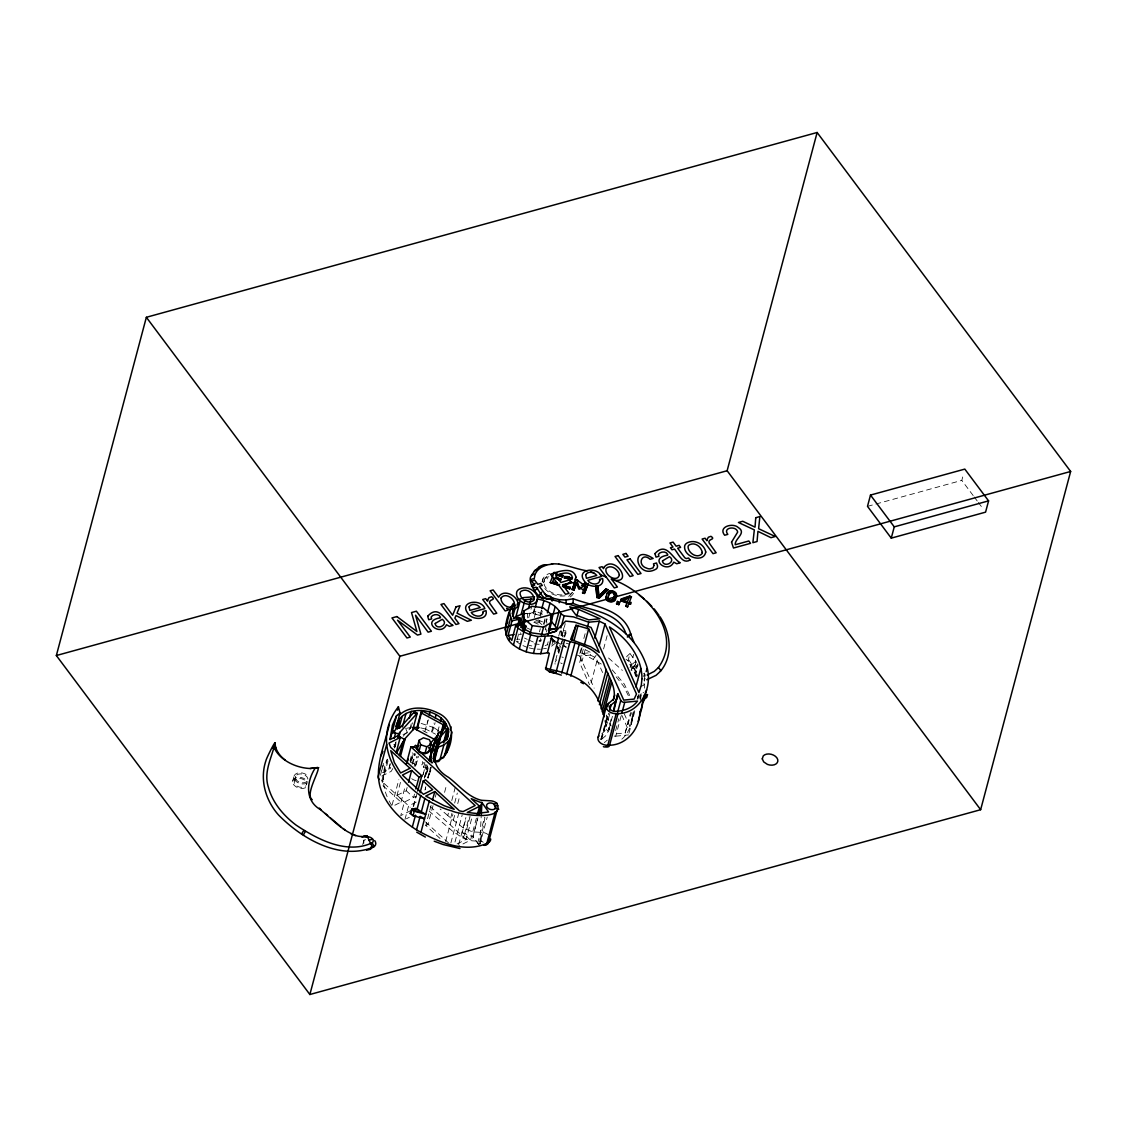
<?xml version="1.0" encoding="UTF-8"?>
<svg xmlns="http://www.w3.org/2000/svg" width="1127" height="1127" viewBox="0 0 1127 1127"><rect width="100%" height="100%" fill="white"/><g stroke="black" fill="none" stroke-linecap="round" stroke-linejoin="round"><path stroke-width="0.75" stroke-dasharray="5 3.75" d="M425.457 789.492L425.485 787.435M427.711 767.431L423.597 767.163A3.874 2.634 14.9 0 0 422.188 765.177L422.583 761.514M551.314 637.502L554.893 641.235L555.019 643.292L553.089 641.122M387.11 796.676C382.025 784.899 382.109 771.079 387.139 759.316M363.796 843.405L363.936 840.122L366.684 839.46M479.736 844.095L481.201 816.385M473.016 836.516L473.058 835.741M631.669 721.308L632.346 714.898M621.822 739.213C629.5 732.733 632.289 722.308 632.937 712.63M640.545 700.36L641.235 693.697L643.728 692.513M629.754 664.366L635.755 674.439L637.713 662.69L633.501 666.325L632.782 669.015L636.994 665.381L635.755 674.439L637.995 680.469M562.655 638.896L561.936 642.869L559.034 647.518L555.118 662.197A6.353 4.409 42.2 0 0 555.005 662.803M484.92 817.554L479.961 844.165L487.244 817.061M390.21 763.486L388.773 769.586L382.518 772.713M394.351 748.089L395.802 741.989M478.679 844.447L473.002 836.361L477.918 817.751M292.626 781.504L293.823 776.996M294.401 780.856L295.612 776.334M307.248 781.884L306.445 784.899A6.368 4.325 14.9 0 0 299.416 778.391A6.368 4.325 14.9 0 0 295.26 784.646A6.368 4.325 14.9 0 0 305.811 785.857M380.405 775.277L383.56 763.43M381.856 770.121L383.659 763.345M362.739 844.63L363.936 840.122M387.519 759.189L381.673 781.194L410.172 807.256M388.04 760.824L381.729 784.519L400.987 802.128L393.182 806.044M394.267 747.398L395.619 742.327M396.042 741.693L395.14 745.074L392.689 743.778M390.125 764.5L388.773 769.586L389.815 770.544L390.717 767.163M394.619 747.581L395.971 742.496M395.07 747.229L395.971 743.848M409.946 728.732L411.749 721.956M403.114 736.269L411.017 727.549L412.369 722.463M392.069 805.143L398.831 779.743M410.876 810.567L400.747 815.638L404.354 802.1L397 795.38L400.606 781.828M409.974 760.964L412.228 752.498M410.355 761.965L412.609 753.498M413.257 753.738L411.003 762.204L416.539 765.177L415.454 766.318L418.582 756.935M400.987 802.128L405.044 786.9M412.045 764.092L414.75 753.935M412.75 764.036L415.454 753.878M397 795.38L406.255 790.731L407.157 787.35M414.116 766.487L416.807 756.33M415.454 766.318L418.145 756.161M424.907 731.395L427.851 720.533M428.302 719.815L425.682 729.084L435.557 734.184M404.959 819.484L408.566 805.946L416.272 802.072M414.511 794.07L413.609 797.465L406.255 790.731M431.641 731.564L433.895 723.097M438.488 730.733L433.796 727.591L435.107 722.703M413.229 806.453L415.919 796.296L404.354 802.1M423.597 767.417L424.949 762.331M413.665 806.242L416.821 794.38M423.062 774.7L425.752 764.543M424.47 777.489L427.626 765.642M424.372 778.292L427.415 766.839M424.978 776.968L427.584 767.149M427.964 767.163L425.781 775.348L429.077 767.445M427.203 771.741L428.105 768.346M437.755 731.662L439.558 724.9M427.682 777.841L430.331 767.867M430.88 767.135L427.964 777.869L431.204 767.29M424.935 790.041L425.837 786.646M428.091 778.179L430.796 768.022M440.023 838.446L425.767 825.415L431.176 805.101M433.036 805.636L428.091 824.26L425.767 825.415M435.29 797.169L436.642 792.098M444.573 792.351L446.785 784.026M488.385 834.811A7.959 5.41 14.9 0 0 482.835 832.459L473.565 831.923A12.327 8.382 14.9 0 1 471.79 831.571L463.394 827.979L453.322 820.231L447.771 815.525L448.659 812.201M451.758 800.55L455.745 785.589M450.687 818.005L452.012 813.018M454.674 803.044L457.323 793.056M445.658 841.503L452.871 814.412M453.322 820.231L455.097 813.581M457.745 803.593L459.957 795.282M450.87 842.982L458.971 812.511M454.984 842.052L462.183 814.976M458.675 844.63L465.902 817.554M462.183 832.515L473.565 837.15L470.537 840.15L462.183 832.515L466.254 817.286M464.62 833.867L469.128 816.948M470.072 816.469L466.522 829.782A6.382 1.127 -65.6 0 1 462.76 837.967L452.448 831.12L429.274 811.271M517.011 640.051L519.181 631.909M457.097 843.926L466.141 839.404L472.002 817.385M528.746 617.695L531.775 606.284M476.397 818.146L470.537 840.15L458.224 846.321M477.496 819.132L473.002 836.361M534.311 608.693L532.958 613.764L540.242 615.412L541.594 610.327M525.689 613.468L533.578 613.736L534.888 608.848M543.031 578.686L542.129 582.067A16.708 11.355 14.9 0 1 548.919 576.714M534.268 617.582L535.959 611.271L542.96 614.426M544.524 579.222L543.623 582.603A15.116 10.27 14.9 0 1 547.722 578.588M477.721 843.052L484.497 817.653M541.354 610.299L540.058 615.201L533.578 613.736M541.946 624.626L539.227 622.4L540.96 615.877M541.397 614.243L542.27 610.989M539.453 631.853L540.298 628.697M544.919 618.864L543.665 623.597L535.255 619.794M543.876 624.837L545.609 618.314M540.551 638.502L539.692 641.77L542.312 640.221M545.214 629.697L546.482 624.964M547.313 645.024L548.173 641.77M552.019 644.545L552.892 641.291M558.71 636.079L560.006 631.176M560.95 635.276L561.824 632.008L560.302 629.289M561.809 635.769L560.274 630.514L565.782 630.824L565.951 635.896L561.809 635.769L563.979 627.626M562.091 635.543L565.247 623.696M558.879 653.435A6.396 4.607 -0.6 0 1 558.964 652.237L562.021 640.826M564.078 637.22L565.782 630.824M565.007 636.234L565.853 633.036L564.007 632.81L564.881 635.769M581.138 648.673L579.785 653.745L590.999 652.646L585.04 649.603M583.842 638.516L586.096 630.049M581.997 647.616L579.743 656.083L594.14 688.132M583.237 649.18L579.63 662.718L589.506 684.709M585.223 649.42L582.067 661.267L578.531 660.042M577.278 655.097L579.743 656.083L590.266 655.041L591.168 651.645M591.111 682.892L597.423 659.196M603.593 648.969L607.199 635.431M601.057 738.748L607.368 715.053M601.071 739.706L608.425 713.842M601.663 739.242L608.791 713.546M609.89 713.461L605.1 730.352A12.327 8.382 14.9 0 1 604.368 731.395L601.846 733.677M602.043 738.932L606.523 735.072A15.454 10.509 14.9 0 0 607.439 733.762L611.961 715.8M608.876 729.648L612.482 716.11M633.811 668.536L628.049 660.746L629.979 653.533L635.727 661.324L632.332 664.169L631.613 666.874L633.811 668.536L638.107 676.397M630.12 667.691L630.937 664.634M632.853 657.421L633.67 654.364M615.638 730.578L618.793 718.73M614.116 736.044A3.184 2.169 14.9 0 0 615.736 736.185L621.146 715.87M635.064 673.002L635.36 671.875M616.469 733.79L625.161 732.93L630.557 712.616M625.161 732.93L631.514 712.63M624.175 713.659L629.923 726.464L633.98 711.236M637.135 699.388L638.939 692.612M632.275 719.054L634.529 710.588M637.685 698.74L638.586 695.359M628.979 733.226L634.825 711.222M644.137 675.918L644.433 674.791M640.206 694.091L638.586 700.191L637.783 696.373M645.377 674.679L643.756 680.778L644.968 691.922M644.32 681.187L645.038 678.482L643.644 681.201M641.235 693.697L640.333 698.233L641.052 695.528M973.179 495.57L961.81 480.384L963.529 473.932M636.487 661.704L634.529 666.339A12.327 8.382 14.9 0 1 633.811 667.381L631.275 669.663M426.908 764.627L422.16 776.63M429.204 774.643L430.824 770.459M545.933 622.076L547.201 618.991M410.538 762.204L414.37 753.47M629.923 726.464L630.655 724.943M638.234 664.747L637.995 665.212A15.384 10.453 14.9 0 1 637.093 666.522L632.233 670.678L630.937 670.156M392.816 768.529L391.196 771.347L379.954 776.982M634.783 665.789L631.275 669.255M555.118 662.197L556.583 659.858M393.717 746.694L395.492 743.919M421.681 764.895L423.949 762.387M629.979 653.533L626.668 656.52L636.473 671.748M607.298 740.157L606.227 741.059M551.582 646.18L555.512 643.052M605.636 741.524L604.297 742.594M640.84 686.625L644.559 684.596M553.301 641.587L554.991 640.685M406.41 818.766L409.298 817.314M545.172 645.686L547.891 644.461M407.664 732.635L403.17 734.48A6.396 3.874 60 0 1 402.593 733.945M535.959 611.271L527.267 614.511L527.774 617.92M538.847 640.967L541.749 639.882M867.494 506.361L874.228 504.502M875.918 504.037L961.81 480.384M516.8 641.643L518.335 641.404M524.125 613.947L527.126 613.468M543.439 648.772L546.44 648.293M406.664 728.239L411.017 727.549M615.736 736.185L628.528 734.917M516.814 639.234L518.082 639.15A6.1 4.142 14.9 0 1 519.885 639.333M518.195 634.191L521.294 634.515L520.139 632.106M539.171 644.362L531.324 643.644M537.213 649.11L540.439 649.251M462.76 837.981L469.593 840.291A18.595 12.636 14.9 0 0 472.283 840.827L481.694 841.418A1.536 1.042 14.9 0 1 483.159 842.404M534.367 621.78L539.227 622.4M529.042 645.391L531.831 645.954M529.126 647.884L533.973 648.983M421.16 723.393L433.796 727.591M420.751 727.901L425.597 729M566.177 643.207L569.417 644.179M553.977 641.178L562.246 643.672M555.879 642.517L560.64 643.954M562.373 645.813L566.656 647.109M522.97 645.602L527.506 647.532M537.959 619.822L545.13 623.048M533.846 622.245L538.227 624.217M525.915 627.514L530.296 629.486M524.478 638.065L527.337 639.347M528.774 639.995L534.508 642.587M590.266 655.041L596 657.83L603.142 673.749M581.673 652.942L601.917 664.423M422.822 730.592L427.175 732.93M524.294 640.939L525.281 641.531M516.575 641.686L521.463 644.968M558.133 648.898L559.344 650.138M625.95 659.21L628.049 660.746M608.552 657.999L622.372 670.396M447.771 815.525L440.136 808.975M430.176 806.509L466.141 839.404M425.513 821.907L449.166 843.531M612.243 669.889L624.358 684.159L630.514 697.261M616.159 676.848L623.752 686.428L628.824 696.613M551.202 638.079L554.78 641.812M551.173 638.615L555.498 643.278M550.173 638.248L555.287 643.672M479.651 845.828L475.791 840.333M974.207 496.965L977.306 501.106M978.349 502.487L983.519 509.39M562.796 643.362L565.867 647.476M558.09 648.814L559.217 649.899L556.851 645.644M559.513 644.954L560.992 647.616M556.414 645.391L558.851 649.772M389.125 800.917L391.999 806.073M621.738 715.124L627.457 727.859M606.213 714.997L611.186 726.056M608.805 727.648L609.989 730.296M606.974 715.913L610.327 725.351M604.819 720.688L606.241 726.704A6.382 4.663 7.1 0 0 608.439 731.296M605.41 720.9L606.256 727.972M561.824 632.008L562.894 637.572M557.907 646.687L558.992 652.237M557.809 647.842L559.006 654.04M546.215 618.765L546.905 623.372M546.003 629.035L546.44 632.022M635.6 660.126L635.783 662.761M643.644 673.34A4.776 3.24 14.9 0 1 643.672 676.651M636.304 676.355A4.776 3.24 14.9 0 1 638.347 671.1M572.601 592.365A16.708 11.355 14.9 0 1 569.868 594.309M565.078 595.817A16.708 11.355 14.9 0 1 544.186 587.66M542.312 581.56A16.708 11.355 14.9 0 1 549.821 573.333M637.023 676.763A4.832 3.282 14.9 0 1 635.797 676.721M644.419 673.073A4.776 3.24 14.9 0 1 643.982 675.524M636.614 675.228A4.776 3.24 14.9 0 1 638.643 669.973M562.007 594.943A15.116 10.27 14.9 0 1 545.581 587.336A15.116 10.27 14.9 0 1 548.61 575.207M573.488 593.253A16.708 11.355 14.9 0 1 568.966 597.69M571.995 592.717A15.116 10.27 14.9 0 1 567.895 596.732M596.084 655.266A6.368 1.719 -60.1 0 1 593.394 658.915M563.289 657.435A6.396 4.607 -0.6 0 1 561.767 656.928M562.162 663.704A6.396 4.677 21.2 0 1 560.697 662.915M555.076 664.141A6.353 4.409 42.2 0 1 555.005 663.465M600.381 739.481A6.368 4.17 51.5 0 1 600.071 738.748M407.256 732.029A6.396 3.057 74.6 0 1 405.762 728.281M412.172 724.083A6.396 2.029 86.8 0 1 412.426 722.759M433.81 727.577A6.396 1.55 -61.7 0 1 430.768 733.874M481.116 841.39A6.368 1.451 -87.7 0 1 481.454 832.402M383.307 781.279A6.368 4.564 -3.8 0 1 381.729 780.955M416.159 780.546A6.368 4.325 14.9 0 1 411.721 778.658M307.009 781.349A6.368 4.325 14.9 0 1 296.471 780.123A6.368 4.325 14.9 0 1 300.613 773.869A6.368 4.325 14.9 0 1 307.643 780.377M306.868 783.18A7.959 5.41 14.9 0 1 295.387 780.814A7.959 5.41 14.9 0 1 297.486 773.122A7.959 5.41 14.9 0 1 308.587 776.827M305.656 787.688A7.959 5.41 14.9 0 1 294.189 785.322A7.959 5.41 14.9 0 1 296.274 777.63A7.959 5.41 14.9 0 1 307.389 781.335"/><path stroke-width="1.5" d="M544.341 593.915L553.019 598.24L559.513 599.705L559.231 602.706M406.41 763.74L410.918 746.821L414.412 746.736L432.148 762.951C427.964 752.498 435.191 741.946 438.685 732.311L442.108 731.634C433.444 748.849 428.485 765.768 448.546 777.376C458.816 785.11 467.423 796.366 480.201 799.973A12.327 8.382 14.9 0 0 481.976 800.325L491.245 800.86A7.959 5.41 14.9 0 1 496.796 803.213C506.291 822.513 458.013 814.187 451.857 810.905C409.059 799.17 364.599 750.188 398.409 706.756L400 712.954L395.507 729.887L392.013 732.677L398.676 733.691L417.173 713.264L414.454 711.799L399.648 728.141L395.971 726.211C403.959 698.036 456.787 710.912 447.109 739.397M351.723 833.712C341.242 829.402 330.253 817.526 320.364 809.566C304.445 800.395 306.614 781.18 315.335 767.881L310.08 768.501A33.683 22.892 14.9 0 1 274.41 748.187L273.438 748.328C279.778 731.353 266.226 758.415 266.028 760.373C259.449 779.264 265.451 800.409 278.552 815.004C301.839 838.756 340.1 860.859 373.544 847.067A7.959 5.41 14.9 0 0 374.713 840.573M481.299 814.652L481.933 802.523A15.454 10.509 14.9 0 1 479.708 802.086L471.227 798.677L479.567 806.298L477.313 814.765M510.01 609.622C505.741 621.132 501.219 636.53 513.447 645.01C522.914 652.434 535.691 655.52 547.44 652.688L549.356 653.294L545.609 669.128L548.666 671.128L561.288 675.129M518.462 625.555C518.49 623.47 522.576 617.568 518.138 617.511C510.221 621.062 512.292 608.326 515.955 605.002M523.999 624.738A1.592 1.085 14.9 0 0 523.449 626.753L525.661 626.274L523.787 624.668A6.1 4.142 14.9 0 0 521.984 624.471L515.687 625.724L511.785 640.39L508.094 635.459L511.996 620.794L509.559 612.947L510.151 609.608M566.332 603.762L565.979 599.973L559.513 599.705M495.612 808.397L495.641 808.073A4.776 3.24 14.9 0 1 489.231 809.017A4.776 3.24 14.9 0 1 487.188 804.086A4.776 3.24 14.9 0 1 493.95 803.988L495.612 808.397L498.796 809.256L495.641 808.073M646.757 679.778L656.097 675.312L660.464 671.255L660.408 669.931L658.393 667.578L654.294 671.382L647.109 675.017M639.798 711.32C640.192 728.901 626.119 745.975 607.805 745.229A6.396 2.029 86.8 0 1 605.664 746.609M643.052 699.134L641.066 710.573L644.616 695.373M570.234 579.56L564.43 577.63L569.234 578.334L570.234 579.56L569.698 581.039M613.961 596.986C614.018 601.1 607.101 601.24 608.129 597.014L607.876 598.268M616.314 596.422L615.934 597.62C615.511 604.579 603.551 602.452 606.34 595.873L606.58 595.239C607.002 588.252 618.934 590.435 616.159 596.986L616.497 595.338M447.757 748.328C447.264 755.484 440.53 760.091 434.191 761.979L442.108 731.634M444.517 754.287A6.396 4.677 21.2 0 0 447.18 751.667C454.322 738.086 453.589 719.575 437.713 712.926C425.936 706.925 409.622 705.333 399.352 715.067M543.665 598.817C536.79 597.69 522.745 575.235 535.057 574.221L537.509 570.29L541.453 567.163L546.609 565.036C541.566 563.12 533.973 570.924 531.479 575.517M535.057 574.221L534.254 578.686L531.902 579.053L530.578 580.532M373.558 847.067A3.198 1.944 60 0 0 371.896 842.94A4.747 3.226 14.9 0 0 373.079 839.925L372.6 839.066A4.747 3.226 14.9 0 0 368.543 836.882C360.809 835.107 369.107 836.29 362.232 836.685M566.205 604.424L572.967 603.339L573.319 598.789L565.979 599.973M389.364 724.323C384.349 746.891 371.656 771.572 382.969 794.422C390.111 809.44 402.663 821.09 416.525 829.895C437.544 841.615 464.944 854.266 488.47 842.602A7.959 5.41 14.9 0 0 490.71 839.009M478.806 814.37L481.933 802.523L488.583 811.989L476.608 813.469L467.268 812.468L479.567 806.298M56.35 655.534L146.355 317.293L817.131 132.493L1070.65 471.466L980.645 809.707L309.869 994.507L56.35 655.534L727.126 470.734L817.131 132.493M309.869 994.507L399.874 656.266L146.355 317.293M386.66 744.51L378.249 776.109A6.368 4.564 -3.8 0 0 379.235 779.49M397.507 710.137L398.409 706.756M390.21 739.453L396.521 715.744L400 712.954M394.168 738.284L395.521 733.212L394.126 730.986M397.239 729.183L399.493 720.716M398.944 728.394L402.1 716.547M397.775 737.072L398.676 733.691M398.859 737.058L400.212 731.986M402.424 726.971L406.03 713.419M396.155 752.723L400.212 737.481L397.775 735.734L389.956 739.65L392.421 725.224L396.521 715.744M371.516 846.194L370.713 849.209L366.585 850.209M399.381 755.301L402.987 741.749L404.945 739.594L398.873 736.325L398.155 737.128M409.369 718.082L411.172 711.306M400.437 756.513L404.945 739.594M412.665 730.197L417.173 713.264M421.498 710.531L416.99 727.45L412.51 727.521M416.934 729.958L421.428 713.025L422.977 711.32L444.728 723.027L442.474 731.493M419.061 740.326L417.258 747.102L418.92 751.582L424.978 753.526L429.359 750.991L431.162 744.229L429.5 739.749L423.442 737.805L419.061 740.326L420.723 744.806L418.92 751.582M408.509 782.279L411.665 770.417L419.019 777.151L415.863 788.999M429.204 715.462L430.105 712.067M424.978 753.526L426.781 746.75L431.162 744.229M435.247 718.026L436.149 714.631M417.723 790.999L421.78 775.77L390.675 747.328L388.97 743.116L400.212 737.481M420.751 795.408L417.145 808.961L414.271 811.172L413.06 815.68L424.541 818.85L420.132 816.342L416.525 829.895M420.061 792.844L423.217 780.997L425.541 779.828L459.422 810.82L463.084 811.595L475.143 805.537L410.918 746.821M429.162 760.288L432.204 748.835L435.261 749.737L433.458 756.499M429.331 760.612L433.247 745.877M429.697 760.626L434.487 742.623L437.515 743.595L433.458 758.837M412.341 827.007L415.497 815.159M433.064 749.737L436.219 737.889M440.46 721.505L441.361 718.124M435.233 742.594L437.037 735.818M436.276 740.354L437.628 735.283L429.598 744.2M437.332 737.396L438.685 732.311M433.134 758.682L436.29 746.821M433.486 760.486L439.234 738.861M440.939 733.198L443.193 724.731L444.728 723.027M433.754 761.458L440.84 734.846M424.935 798.296L421.343 811.834L425.738 814.342L414.271 811.172L411.679 809.228L417.145 808.961L421.343 811.834L414.271 811.172M443.108 730.775L445.362 722.308M444.855 728.901L446.207 723.83M443.489 742.904L447.081 729.352L444.362 727.901L439.826 732.916M451.068 736.988L448.307 741.411L443.883 744.919L439.981 759.598A6.396 3.874 60 0 1 435.487 761.176M444.559 741.721L448.152 728.169M420.935 832.388L429.345 800.79M446.56 740.03L448.814 731.564M450.082 729.972L450.955 726.718M432.529 800.029L434.783 791.563L454.223 809.341L443.953 805.636L425.781 796.071L434.783 791.563M448.307 741.411L444.404 756.076A6.396 4.423 42.2 0 1 441.305 758.499M448.067 746.652L451.969 731.986M505.051 629.866L509.559 612.947M511.855 608.594L513.208 603.523L510.446 607.932M506.065 635.135L510.573 618.216M512.207 613.806L513.503 608.918M512.912 616.413L515.081 608.256M508.925 640.305L509.531 638.037M513.363 618.624L515.983 616.539L519.885 601.874L517.265 603.959M517.448 626.246L519.674 617.92M517.814 626.161L519.941 618.174M515.983 616.539L521.125 614.426L525.027 599.761L534.254 598.93M518.11 626.02L520.125 618.455M513.447 645.01L517.955 628.077L515.687 625.724M519.984 625.612L523.886 610.933L531.775 606.284L543.129 607.721L551.3 614.412L551.483 622.442L548.018 635.487M521.871 625.584L524.041 617.441M522.336 625.429L524.069 618.906L523.886 610.933M523.9 624.738L525.21 619.85M528.422 608.58L531.028 598.803M522.956 630.162L524.407 624.809M523.365 630.232L524.238 626.964M523.773 630.232L524.633 626.964M524.14 630.148L525.407 625.415M519.308 648.941L523.816 632.008L517.955 628.077M524.435 629.993L525.591 625.696M524.351 631.162L525.675 625.992M478.834 814.145L481.933 802.523M535.325 607.214L537.494 599.057C546.736 600.592 556.555 605.072 560.922 613.821L564.176 615.835L573.46 616.878L588.745 622.217L599.282 621.174L605.002 623.978L636.473 694.007L634.163 699.078L623.738 700.106L591.083 627.401L574.249 622.048L565.712 621.104L555.484 631.5L544.341 634.571L531.409 632.853L520.477 627.021L523.449 626.753M530.07 633.811L532.24 625.654L524.069 618.906M526.112 651.829L530.62 634.895L523.816 632.008M541.791 608.679L543.961 600.522M550.23 582.518L559.231 585.406L550.23 582.518L554.118 572.333L557.118 573.305M533.409 653.463L537.903 636.544L551.948 635.755C569.346 643.306 594.704 643.461 603.607 663.225C607.199 675.158 617.371 687.259 613.426 700.149M541.425 635.248L543.594 627.091L551.483 622.442M547.398 612.863L550.004 603.086M495.274 811.665L486.864 843.264A6.368 3.578 65.8 0 1 483.821 845.208M496.88 811.003L488.47 842.602A6.396 3.874 60 0 1 485.765 844.715M540.678 653.759L545.186 636.84M550.427 617.681L551.3 614.412M561.021 579.405L556.217 577.249M550.469 619.723L551.342 616.469M548.37 630.711L551.413 619.301M556.851 575.108L562.514 576.925L555.583 574.094M560.119 574.263L562.965 575.798L559.964 574.826M555.202 606.58L551.3 621.245L557.02 628.486L553.16 629.19A39.36 26.738 14.9 0 0 548.891 630.542M564.81 576.813L568.881 576.855L572.093 579.137M563.162 585.434L571.544 581.856L565.388 584.885M566.782 576.404L571.248 578.066M547.44 652.688L551.948 635.755M555.315 625.429L559.217 610.764M560.922 613.821L557.02 628.486L548.99 628.993M562.415 586.434L569.811 588.815L562.556 585.871M563.317 584.871L570.234 587.702L564.585 585.885M560.88 627.922L564.176 615.835M604.072 716.842C597.493 686.794 579.616 675.172 550.244 669.494L558.654 637.896M572.136 589.562L576.024 579.377L578.475 580.785L575.869 579.94L572.136 589.562L573.925 590.139L576.601 583.237M573.925 590.139L576.756 582.673M556.273 671.41L564.683 639.812M583.392 586.392L585.913 584.054L579.827 589.055L578.672 588.688L577.292 581.278M582.546 592.915L584.617 592.957L588.35 583.349L584.462 593.52L582.546 592.915L585.913 584.054M561.683 673.129L570.093 641.531M576.785 616.201L578.588 609.439L569.755 606.777L575.897 614.99L588.787 619.892L600.001 618.779L578.588 609.439M571.952 640.502L576.01 625.26L588.646 628.866L599.226 652.42L590.618 646.743L570.628 639.432L576.01 625.26M574.023 640.601L578.081 625.372M566.501 674.693L574.911 643.094M570.783 676.144L579.193 644.545M595.915 585.772L596.972 597.549L599.043 598.212L607.876 589.618L605.917 588.998L598.691 596.268L597.958 586.434L595.915 585.772L596.972 597.549M587.392 627.302L588.745 622.217M584.138 645.785L588.646 628.866M599.043 598.212L607.876 589.618M601.043 594.028L605.917 588.998M594.774 638.107L599.282 621.174M606.002 597.535L606.143 596.972C605.734 601.719 613.764 603.283 615.384 598.803L615.243 599.367M607.27 593.478L610.172 590.9M609.453 593.647L609.298 594.211C610.172 591.661 614.652 592.337 614.469 595.07C615.314 590.562 607.988 591.633 608.538 595.873M608.228 598.916L608.073 599.479C610.862 603.142 614.652 598.465 614.511 595.225L614.581 593.887M612.144 590.858L615.694 593.323L616.356 595.901M599.155 645.982L605.002 623.978M616.539 603.847L618.85 604.579L616.539 603.847L617.413 601.438L619.568 602.748L617.413 601.438M620.822 600.268L627.035 602.875L620.681 600.832L621.357 598.916L629.711 596.028L631.331 597.169L629.711 596.028M621.357 598.916L620.681 600.832M622.583 600.282L629.049 597.521L624.161 599.733M597.916 701.022L606.326 669.424M599.395 704.699L607.805 673.101M625.753 606.185L627.598 606.777L625.753 606.185L627.175 602.311M630.599 604.03L628.894 603.48L630.599 604.03L631.148 602.424L629.289 602.438L631.486 596.606M601.015 708.813L609.411 677.214M602.17 711.785L610.58 680.173M603.184 714.448L611.595 682.849M598.155 737.199L606.565 705.601M607.678 706.728L608.566 703.403L612.778 699.797A12.327 8.382 14.9 0 0 613.511 698.754L614.75 695.162M609.777 708.77L610.679 705.389L615.539 701.219M609.693 710.165L611.045 705.079M613.764 709.024L617.807 693.795L620.78 700.402L617.624 712.25M613.835 711.024L617.807 693.795M537.41 596.746C538.565 610.242 514.419 603.875 516.673 592.253A9.058 6.156 14.9 0 1 519.632 588.97C526.408 585.772 534.987 589.787 537.41 596.746C579.264 604.805 630.711 620.104 646.18 664.775C653.984 685.765 640.939 714.631 616.215 713.63L607.805 745.229A7.959 5.41 14.9 0 1 599.564 742.172A7.959 5.41 14.9 0 1 598.93 735.973M618.089 713.335L609.679 744.933A6.368 2.423 82.4 0 1 607.523 746.623M622.034 712.489L624.738 702.332L637.53 701.064C632.43 708.094 623.766 711.109 615.37 711.376A4.747 3.226 14.9 0 1 610.454 709.545A4.747 3.226 14.9 0 1 610.073 705.854L610.679 705.389M635.867 687.019L640.812 668.396M646.18 671.636L646.997 668.593M638.206 721.407L641.46 709.179M643.376 702.008L646.616 689.809M644.264 695.063L647.49 694.598L646.771 697.303L643.306 700.177M870.495 495.077L867.494 506.361L891.26 538.142L985.576 512.151L988.576 500.867L964.811 469.1L870.495 495.077L894.26 526.858L891.26 538.142M617.878 695.796L616.455 699.909A15.454 10.509 14.9 0 1 615.539 701.219M552.047 601.085L553.019 598.24M607.974 597.578L608.693 595.31M415.891 815.948L413.06 815.68L410.214 813.469L411.679 809.228M411.665 811.313L412.651 808.496L415.229 810.426M551.216 564.134C560.626 562.288 576.714 569.515 587.449 570.854M365.895 836.84C368.811 834.924 362.302 836.798 366.838 836.009M538.974 595.662L541.735 592.168M554.132 577.855L552.582 581.997L556.992 582.8M561.161 578.841L560.57 580.546L555.78 578.39M559.231 585.406L559.668 584.279M562.514 576.925L563.106 575.235M564.289 578.193L564.965 576.249M569.811 588.815L570.389 587.139M618.85 604.579L619.723 602.184M629.049 597.521L627.429 601.846L622.738 599.719M627.598 606.777L629.035 602.917M315.842 768.008C325.154 762.923 303.572 794.028 312.249 799.719M437.6 748.553L438.093 747.3L443.883 744.919M534.452 590.957L537.706 587.97M272.664 748.286L274.72 744.637C271.283 758.626 263.309 772.713 268.55 787.745C272.776 803.016 283.497 815.511 295.894 824.964C317.194 839.221 346.369 854.675 371.91 842.94M380.954 755.921L382.941 751.329M531.592 585.801L535.156 583.377M407.058 762.261L408.368 759.288M538.664 567.599L539.72 566.529L541.453 567.163M558.64 563.923L559.105 564.345M534.226 571.107L535.438 569.938L537.509 570.29M520.195 619.033L511.996 620.794M396.507 753.005L402.987 741.749M505.953 624.865L507.784 621.921M448.011 736.016L445.559 739.932L438.488 744.341M630.909 633.938L630.641 634.008A3.184 1.775 -36.8 0 0 628.007 635.783L627.345 637.009L630.866 634.529L633.966 642.348M546.116 596.803L546.947 595.662M658.393 667.578C683.906 632.191 644.855 589.999 611.102 579.039M660.464 671.255C673.566 655.858 670.509 632.641 659.999 616.723M403.621 740.171L414.215 728.493L435.783 740.101M413.581 747.412L415.511 745.285L418.272 746.764M432.289 745.694L435.712 741.918M440.263 736.903L447.081 729.352M551.286 671.931C567.388 675.876 538.776 670.227 553.132 671.678M644.024 697.486L647.49 694.598M608.566 703.403L607.34 704.375A7.959 5.41 14.9 0 0 607.974 710.573A7.959 5.41 14.9 0 0 616.215 713.63M410.214 813.469L411.172 812.736M412.454 815.159L413.412 814.427M581.532 585.674L585.688 582.49L582.772 585.167M315.926 767.797L310.08 768.501M411.665 770.417L402.409 775.066L423.428 794.281L432.683 789.647L423.217 780.997M419.019 777.151L421.78 775.77M494.401 804.34L496.796 803.213M517.631 600.001L523.421 597.62L534.55 596.718M548.68 633.43L556.569 630.923M549.92 671.495L551.61 671.593M622.597 599L628.162 597.071M399.874 656.266L1070.65 471.466M894.26 526.858L988.576 500.867M369.05 840.164L372.685 839.178M494.866 806.242L497.74 805.65M544.454 565.219L552.624 564.078M521.125 614.426L524.125 613.947M508.094 635.459L514.123 634.543M363.88 835.896L364.711 835.825M429.472 750.497L432.204 750.512M365.345 835.98L366.571 835.896M367.332 836.84L361.387 836.643M419.131 727.535L416.99 727.45L418.469 728.253M362.345 836.628L359.203 836.333A15.454 10.509 14.9 0 1 356.977 835.882L350.92 833.825M532.24 625.654L543.594 627.091M459.971 848.546L443.08 844.517L434.219 841.207M530.62 634.895L537.903 636.544M603.382 746.694L604.917 747.032M556.259 672.763L553.639 672.368L556.005 673.284M431.683 750.413L434.754 751.23M524.111 625.851L525.661 626.274M273.438 748.328L274.227 748.553M590.647 571.826L593.83 572.784M573.319 598.789C593.788 606.481 624.245 608.932 630.866 634.529M572.967 603.339C590.872 611.073 618.653 611.567 625.964 633.726M545.454 667.959L550.244 669.494M605.762 589.562L607.721 590.182M556.062 577.813L559.358 578.884M578.827 588.125L579.982 588.491M554.005 582.448L556.837 583.363M572.291 588.998L574.08 589.576M597.127 596.986L599.198 597.648M420.723 744.806L426.781 746.75M355.625 835.685L354.23 835.206M438.53 740.664L435.501 739.678L437.515 743.595M600.226 574.714L606.439 577.193M580.799 682.286L583.518 683.709M421.428 713.025L443.193 724.731M413.595 712.743L416.314 714.208M416.722 832.163L425.358 837.065M342.96 828.415L344.947 829.951M639.263 595.042L644.376 599.212M340.791 826.669L330.704 818.146M325.224 813.44L327.619 815.497M319.335 808.115L321.153 809.806M646.926 601.311L651.8 606.382M727.126 470.734L980.645 809.707M654.238 608.918L659.041 615.412M518.138 617.511L519.181 619.723M275.819 748.328L274.72 744.637L275.157 748.187M577.517 583.561L578.672 588.688M597.958 586.434L598.846 595.704M518.786 619.737A1.592 1.085 14.9 0 1 517.772 617.582M624.738 702.332A3.184 2.169 14.9 0 1 620.78 700.402M447.546 747.793A6.396 4.607 -0.6 0 1 446.616 748.807M414.074 809.524A3.184 2.071 52.5 0 1 416.159 808.482A3.184 2.071 52.5 0 1 418.709 810.82M428.697 747.567A6.368 4.325 14.9 0 1 426.936 753.146A6.368 4.325 14.9 0 1 418.554 751.244A6.368 4.325 14.9 0 1 418.85 745.341M303.374 835.346A3.184 0.845 -60.4 0 1 305.6 831.444M371.938 847.729A3.184 1.789 65.8 0 0 370.544 843.503L367.571 836.84A3.184 0.733 -87.7 0 0 366.543 836.854M318.772 767.684A30.485 20.723 14.9 0 1 315.659 768.234M285.286 760.176A30.485 20.723 14.9 0 1 275.073 742.806M301.613 834.346A3.184 0.958 -58 0 1 303.994 830.529M518.054 603.692C518.533 609.496 510.616 610.609 506.643 608.256L508.052 610.13L505.164 610.919L490.118 590.802L493.161 589.97L498.599 597.24C503.121 588.435 517.18 595.295 518.054 603.692M487.597 600.198L487.582 601.184L485.695 598.662L482.722 599.479L493.654 614.088L496.782 613.229L489.71 603.269C488.146 599.015 496.993 600.339 491.569 596.732L488.963 597.676L487.597 600.198M706.981 539.763L706.953 540.749L705.065 538.227L702.107 539.044L713.039 553.653L716.152 552.793L709.094 542.834C707.531 538.579 716.363 539.903 710.954 536.297L708.348 537.241L706.981 539.763M705.756 552.047C703.445 563.824 683.018 556.752 684.667 545.961A9.058 6.156 14.9 0 1 687.625 542.679C694.852 539.227 704.347 544.2 705.756 552.047M619.371 574.756C617.54 583.307 603.579 575.15 606.171 568.417C611.003 564.021 618.244 569.389 619.371 574.756M731.55 542.157L733.48 548.018L750.554 543.327L748.821 541.002L735.241 544.735C734.522 538.706 747.06 532.986 738.298 527.549C732.959 522.407 717.73 526.774 724.661 535.24L727.831 534.367C722.196 527.535 736.537 525.351 737.678 532.071L731.55 542.157M469.071 606.904L469.846 610.425L480.187 607.58C477.806 604.241 471.311 602.762 469.071 606.904M585.674 574.784L586.449 578.306L596.775 575.46C594.394 572.122 587.914 570.642 585.674 574.784M762.275 758.851L763.683 761.88L767.431 764.402A7.959 5.41 14.9 0 0 777.25 762.711A7.959 5.41 14.9 0 0 773.502 755.104A7.959 5.41 14.9 0 0 763.247 755.907L762.275 758.851M427.682 616.258L428.739 619.737L431.655 618.934L431.12 617.018C432.853 614.004 439.121 613.497 440.488 617.202L440.305 617.835C420.47 620.794 440.502 637.445 446.475 624.752L449.476 626.373L453.012 625.372C445.475 621.752 439.051 603.424 427.682 616.258M654.956 553.639L656.013 557.118L658.929 556.315L658.393 554.399C660.14 551.399 666.395 550.878 667.776 554.583L667.578 555.217C647.743 558.189 667.776 574.84 673.749 562.148L676.763 563.754L680.285 562.767C672.749 559.147 666.325 540.819 654.956 553.639M755.752 517.716L755.02 527.154L742.778 521.28L738.453 522.477L754.329 529.887L752.878 542.679L757.048 541.538L757.95 531.338L770.981 537.692L775.277 536.508L758.612 528.704L759.866 516.575L755.752 517.716M534.254 598.775L534.17 599.775C529.662 605.481 520.35 599.564 520.068 593.337A5.015 3.409 14.9 0 1 521.702 590.942C527.211 588.167 533.381 593.281 534.254 598.775M702.248 552.484L702.149 553.498C697.655 559.203 688.343 553.287 688.062 547.06A5.015 3.409 14.9 0 1 689.682 544.665C695.204 541.89 701.374 547.004 702.248 552.484M653.956 565.444L653.012 567.881L650.194 568.825A4.522 3.071 14.9 0 1 646.602 568.121C636.685 565.064 641.827 551.624 650.096 559.288L653.139 558.457C628.796 542.481 636.375 581.067 656.421 568.853A7.537 5.114 14.9 0 0 657.492 565.754L656.52 562.993L653.491 563.824L653.956 565.444M641.953 678.778L641.291 685.202L638.939 692.612L609.439 626.964C627.035 638.234 642.122 657.013 641.953 678.778M483.187 612.553C482.173 618.188 473.382 616.511 471.227 612.412L484.849 608.65C481.525 598.324 459.112 601.071 467.494 612.82C471.001 620.188 488.414 621.062 486.047 610.665L482.976 611.51L483.187 612.553M599.775 580.433C598.775 586.054 589.985 584.392 587.829 580.278L601.452 576.531C598.127 566.205 575.714 568.952 584.096 580.701C587.59 588.055 605.016 588.942 602.635 578.545L599.564 579.391L599.775 580.433M435.29 623.456L435.177 624.048C437.276 630.852 449.349 624.09 442.207 619.301L435.29 623.456M662.563 560.852L662.451 561.429C664.564 568.233 676.623 561.485 669.48 556.682L662.563 560.852M500.994 598.127C500.501 604.185 509.883 610.58 514.433 605.241C515.532 598.958 505.22 591.774 500.994 598.127M576.066 577.292L574.798 579.856C578.588 579.729 591.731 590.618 582.49 589.618L574.897 582.293L562.57 584.744L569.008 593.337L565.543 594.295L550.554 574.235C557.71 571.812 573.22 565.712 576.066 577.292M603.847 567.459L603.537 568.614L602.086 566.684L599.043 567.515L614.285 587.885L617.413 587.026L611.82 579.56C635.022 585.97 614.99 553.582 603.847 567.459M456.041 606.833L452.66 615.243L443.953 603.607L440.953 604.438L455.942 624.485L458.957 623.654L454.843 618.174L456.055 615.567L467.367 621.329L471.368 620.23L457.013 613.158L460.027 605.734L456.041 606.833M572.417 577.827L570.896 579.489L560.88 582.476L555.752 575.629C560.302 573.826 571.121 569.839 572.417 577.827M410.003 768.276L400.634 772.981L394.337 762.528L390.745 750.667L410.003 768.276M551.709 598.099C544.059 602.889 539.946 591.421 536.156 587.181L533.635 587.871L532.127 585.871L534.649 585.167L531.606 581.095L534.761 580.222L537.804 584.307L540.777 583.49L542.284 585.491L539.312 586.308L546.44 595.845L547.877 596.69L550.258 596.169L551.709 598.099M690.048 559.992C682.398 564.782 678.285 553.315 674.481 549.074L671.974 549.765L670.466 547.75L672.988 547.06L669.931 542.989L673.087 542.115L676.144 546.186L679.116 545.369L680.609 547.384L677.651 548.201L684.779 557.738L686.202 558.583L688.597 558.048L690.048 559.992M396.901 616.568L391.957 617.934L406.96 637.981L410.256 637.065L397.521 620.188L417.497 635.079L420.906 634.135L415.539 615.215L428.119 632.148L431.402 631.247L416.398 611.2L411.51 612.553L416.905 631.5L396.901 616.568M618.159 555.611L615.032 556.47L630.035 576.531L633.149 575.658L618.159 555.611M626.02 553.456L622.851 554.329L624.936 557.104L628.105 556.231L626.02 553.456M630.134 558.95L626.964 559.823L637.84 574.376L641.024 573.502L630.134 558.95"/></g></svg>
